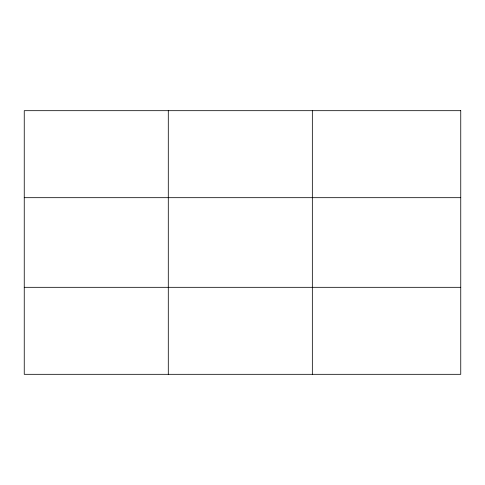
<?xml version="1.0" encoding="UTF-8"?>
<svg xmlns="http://www.w3.org/2000/svg" width="485" height="485" viewBox="0 0 485 485"><rect width="100%" height="100%" fill="white"/><g stroke="black" fill="none" stroke-linecap="round" stroke-linejoin="round"><path stroke-width="0.73" d="M168.295 374.317L168.295 110.683M312.34 374.317L312.34 110.683M24.25 197.68L460.75 197.68M24.25 287.32L460.75 287.32M460.75 110.683L460.75 374.317L24.25 374.317L24.25 110.683L460.75 110.683"/></g></svg>
